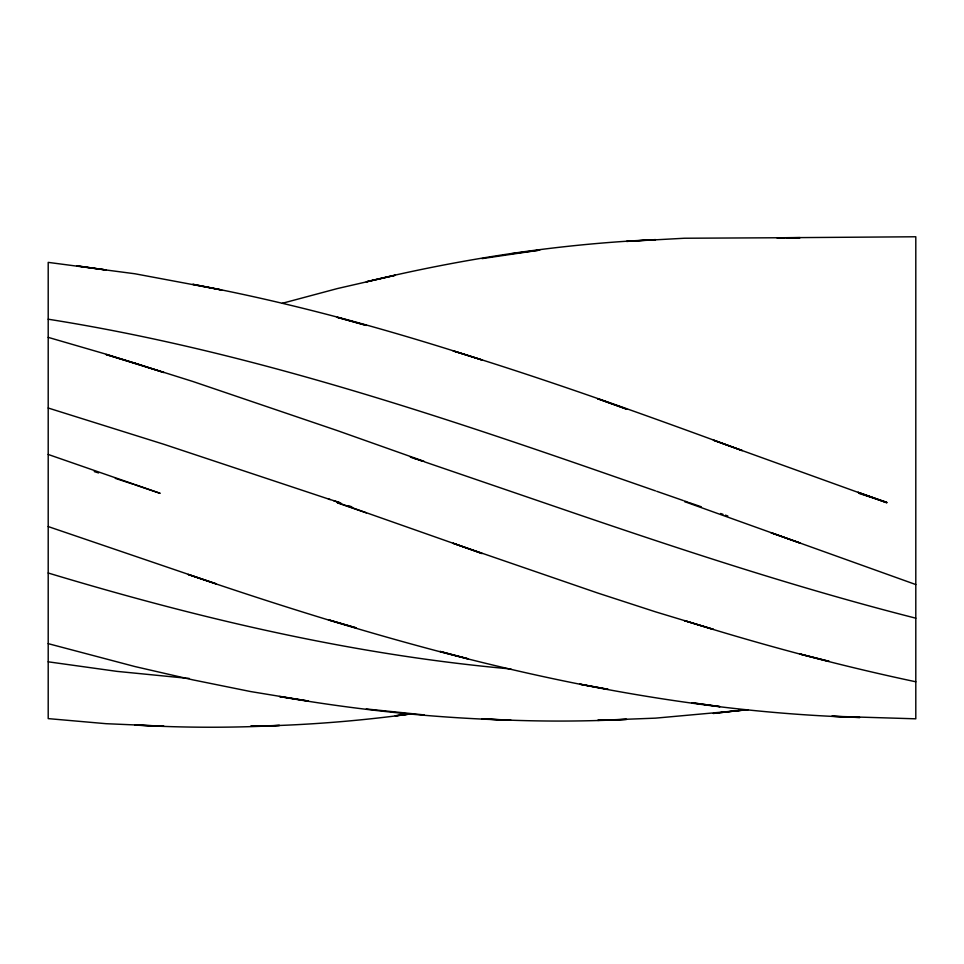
<?xml version="1.0" encoding="UTF-8"?>
<svg xmlns="http://www.w3.org/2000/svg" width="964" height="964" viewBox="0 0 964 964"><rect width="100%" height="100%" fill="white"/><g stroke="black" fill="none" stroke-linecap="round" stroke-linejoin="round"><path stroke-width="1.45" d="M282.452 303.25L337.4 288.561L395.24 275.282L366.32 281.801C461.129 258.918 558.036 243.94 655.52 239.638L626.6 241.41L684.44 238.241L800.12 237.65L787.106 237.795M482 258.629L539.84 250.086L510.92 253.797M409.7 713.914L395.24 715.806L411.146 713.878C357.945 721.156 304.335 725.35 250.64 726.278L279.56 725.446C231.396 727.953 183.112 727.82 134.96 725.061L163.88 726.193L106.04 723.687L48.2 718.614L48.2 262.377L134.96 273.776L221.72 290.019L192.8 284.308C290.851 302.563 387.191 329.218 482 359.982L453.08 350.884C550.601 380.732 646.579 415.412 742.28 450.598L713.36 440.162L886.88 502.774L857.96 492.303L886.88 502.389L859.334 493.532M748.064 709.757L655.52 718.144L597.68 720.361L626.6 719.397C578.436 721.783 530.152 721.602 482 718.855L510.92 720.168C433.366 717.999 355.993 709.805 279.56 696.55L308.48 701.069L250.64 691.562L192.8 679.849L134.96 666.558L48.2 643.651M778.43 237.759L915.8 236.77L915.8 718.819L831.836 716.24L859.828 717.481C629.42 710.528 405.013 648.603 188.137 574.46L216.117 583.822L48.2 526.561M776.984 237.891L784.214 237.819M186.775 678.222L189.185 678.403M185.57 678.126L116.885 671.366L48.2 661.81M424.16 714.914L366.32 708.974M510.92 668.968C353.583 654.99 199.162 618.49 48.2 573.002M48.2 319.204C238.915 349.354 423.051 410.037 604.91 473.264L655.52 490.881M915.8 681.777C837.728 665.268 760.596 644.422 684.44 620.623L713.36 629.335L655.52 611.839L597.68 593.017L453.08 543.238L482 553.553M915.8 618.189C799.662 588.667 685.729 551.191 572.375 512.487L424.16 461.72M468.01 658.737L440.018 651.435L468.01 658.882M48.2 337.364L106.04 354.186L192.8 381.467L337.4 430.619L424.16 461.37M48.2 408.013L163.88 444.296L330.17 499.569M94.291 471.589L98.581 472.938M328.435 498.966L339.449 502.461M410.387 457.165L422.786 461.154M115.319 478.349L133.225 484.229M333.785 500.786L341.015 503.208M348.245 505.618L351.86 506.835M413.315 458.033L416.93 459.262M418.135 459.671L422.955 461.31M134.647 484.711L160.145 493.327L48.2 454.454M482 553.432L337.4 502.533M720.59 513.499L723 514.33M725.41 515.162L727.82 515.993M337.4 502.871L366.32 512.872M656.725 491.303L683.235 500.533M684.44 500.943L688.055 502.208M689.26 502.63L691.67 503.461M692.875 503.883L701.31 506.811M915.8 584.558L684.44 501.581M742.28 710.155L713.36 713.432L742.28 710.155M719.891 706.624L691.899 702.756L719.891 706.588M106.04 269.968L77.12 265.895L106.04 269.968M607.947 689.296L579.954 684.175L607.947 689.296M829.04 661.34L800.12 654.05L829.04 661.34M366.32 325.41L337.4 317.361L366.32 325.41M355.909 627.793L328.435 619.804L355.981 627.817M134.96 363.163L106.04 354.523L163.88 372.502L134.96 363.163M800.12 543.033L771.2 532.791L800.12 543.033M626.6 409.146L597.68 398.734L626.6 409.146"/></g></svg>
